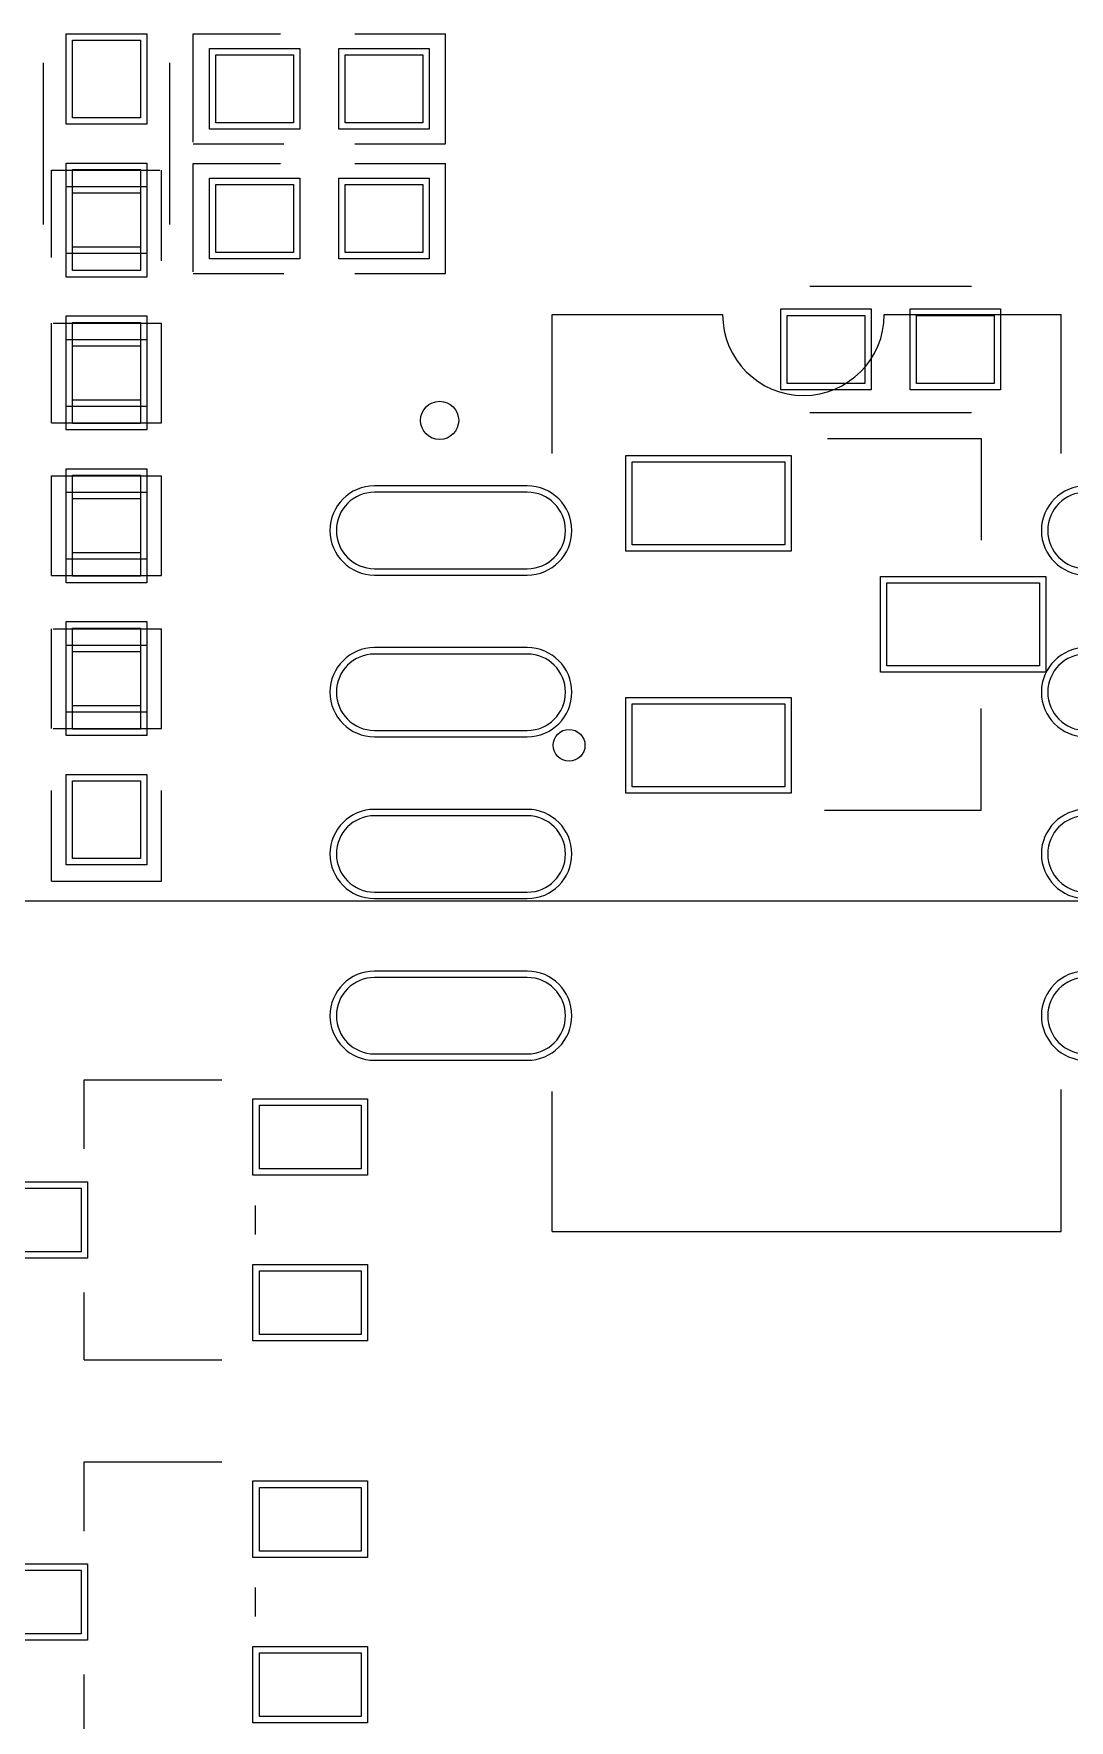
# Model space of a CAD drawing. Header units: inches. Extents: x -5 to 125, y -8 to 83.
# Drawn here: x 20.93 to 29.06, y 55.05 to 68.29 of the extents above; entities that cross this region are included whole.
import ezdxf

# ---------------------------------------------------------------- set-up
doc = ezdxf.new("R2010")
doc.units = ezdxf.units.IN
for name, color, linetype in [('Bottom Overlay', 54, 'Continuous'), ('Bottom Paste', 16, 'Continuous'), ('Bottom Solder', 6, 'Continuous'), ('Top Overlay', 2, 'Continuous'), ('Top Paste', 8, 'Continuous'), ('Top Solder', 216, 'Continuous')]:
    doc.layers.add(name, color=color, linetype=linetype)

# ---------------------------------------------------------------- blocks, each defined once
blk = doc.blocks.new('SOP8_1_27_7_2_4__2_65_94')
at = {"layer": 'Top Overlay'}
for p, q in [((-2, 2.51), (-2, 3.6)), ((-2, 3.6), (-0.66, 3.6)), ((0.61, 3.6), (2, 3.6)), ((2, 2.51), (2, 3.6)), ((-2, -3.6), (-2, -2.501)), ((2, -3.6), (2, -2.483)), ((-2, -3.6), (2, -3.6))]:
    blk.add_line(p, q, dxfattribs=at)
blk.add_circle((-2.883, 2.769), 0.15, dxfattribs=at)
blk.add_arc((-0.025, 3.6), 0.635, 180, 0, dxfattribs=at)
at = {"layer": 'Top Paste'}
for p, q in [((-2.194, 2.205), (-3.394, 2.205)), ((3.394, 2.205), (2.194, 2.205)), ((-3.394, 1.605), (-2.194, 1.605)), ((2.194, 1.605), (3.394, 1.605)), ((-2.194, 0.935), (-3.394, 0.935)), ((3.394, 0.935), (2.194, 0.935)), ((-3.394, 0.335), (-2.194, 0.335)), ((2.194, 0.335), (3.394, 0.335)), ((-2.194, -0.335), (-3.394, -0.335)), ((3.394, -0.335), (2.194, -0.335)), ((-3.394, -0.935), (-2.194, -0.935)), ((2.194, -0.935), (3.394, -0.935)), ((-2.194, -1.605), (-3.394, -1.605)), ((3.394, -1.605), (2.194, -1.605)), ((-3.394, -2.205), (-2.194, -2.205)), ((2.194, -2.205), (3.394, -2.205))]:
    blk.add_line(p, q, dxfattribs=at)
for centre, start, end in [((-3.394, 1.905), 90, 270), ((-2.194, 1.905), 270, 90), ((2.194, 1.905), 90, 270), ((3.394, 1.905), 270, 90), ((-3.394, 0.635), 90, 270), ((-2.194, 0.635), 270, 90), ((2.194, 0.635), 90, 270), ((3.394, 0.635), 270, 90), ((-3.394, -0.635), 90, 270), ((-2.194, -0.635), 270, 90), ((2.194, -0.635), 90, 270), ((3.394, -0.635), 270, 90), ((-3.394, -1.905), 90, 270), ((-2.194, -1.905), 270, 90), ((2.194, -1.905), 90, 270), ((3.394, -1.905), 270, 90)]:
    blk.add_arc(centre, 0.3, start, end, dxfattribs=at)
at = {"layer": 'Top Solder'}
for p, q in [((-2.194, 2.255), (-3.394, 2.255)), ((3.394, 2.255), (2.194, 2.255)), ((-3.394, 1.555), (-2.194, 1.555)), ((2.194, 1.555), (3.394, 1.555)), ((-2.194, 0.985), (-3.394, 0.985)), ((3.394, 0.985), (2.194, 0.985)), ((-3.394, 0.285), (-2.194, 0.285)), ((2.194, 0.285), (3.394, 0.285)), ((-2.194, -0.285), (-3.394, -0.285)), ((3.394, -0.285), (2.194, -0.285)), ((-3.394, -0.985), (-2.194, -0.985)), ((2.194, -0.985), (3.394, -0.985)), ((-2.194, -1.555), (-3.394, -1.555)), ((3.394, -1.555), (2.194, -1.555)), ((-3.394, -2.255), (-2.194, -2.255)), ((2.194, -2.255), (3.394, -2.255))]:
    blk.add_line(p, q, dxfattribs=at)
for centre, start, end in [((-3.394, 1.905), 90, 270), ((-2.194, 1.905), 270, 90), ((2.194, 1.905), 90, 270), ((3.394, 1.905), 270, 90), ((-3.394, 0.635), 90, 270), ((-2.194, 0.635), 270, 90), ((2.194, 0.635), 90, 270), ((3.394, 0.635), 270, 90), ((-3.394, -0.635), 90, 270), ((-2.194, -0.635), 270, 90), ((2.194, -0.635), 90, 270), ((3.394, -0.635), 270, 90), ((-3.394, -1.905), 90, 270), ((-2.194, -1.905), 270, 90), ((2.194, -1.905), 90, 270), ((3.394, -1.905), 270, 90)]:
    blk.add_arc(centre, 0.35, start, end, dxfattribs=at)
blk = doc.blocks.new('0402R_B_161')
at = {"layer": 'Bottom Overlay'}
for p, q in [((-0.991, -0.432), (-0.991, 0.432)), ((-0.279, 0.432), (-0.991, 0.432)), ((0.991, 0.432), (0.305, 0.432)), ((0.991, -0.419), (0.991, 0.432)), ((-0.279, -0.432), (-0.991, -0.432)), ((0.991, -0.432), (0.279, -0.432))]:
    blk.add_line(p, q, dxfattribs=at)
at = {"layer": 'Bottom Paste'}
for p, q in [((-0.813, -0.267), (-0.813, 0.267)), ((-0.813, 0.267), (-0.203, 0.267)), ((-0.203, 0.267), (-0.203, -0.267)), ((0.203, -0.267), (0.203, 0.267)), ((0.203, 0.267), (0.813, 0.267)), ((0.813, 0.267), (0.813, -0.267)), ((-0.203, -0.267), (-0.813, -0.267)), ((0.813, -0.267), (0.203, -0.267))]:
    blk.add_line(p, q, dxfattribs=at)
at = {"layer": 'Bottom Solder'}
for p, q in [((-0.863, -0.317), (-0.863, 0.317)), ((-0.863, 0.317), (-0.153, 0.317)), ((-0.153, 0.317), (-0.153, -0.317)), ((0.153, -0.317), (0.153, 0.317)), ((0.153, 0.317), (0.863, 0.317)), ((0.863, 0.317), (0.863, -0.317)), ((-0.153, -0.317), (-0.863, -0.317)), ((0.863, -0.317), (0.153, -0.317))]:
    blk.add_line(p, q, dxfattribs=at)
blk = doc.blocks.new('0402R_B_162')
at = {"layer": 'Bottom Overlay'}
for p, q in [((-0.991, 0.432), (-0.991, -0.432)), ((-0.991, 0.432), (-0.279, 0.432)), ((0.305, 0.432), (0.991, 0.432)), ((0.991, 0.432), (0.991, -0.419)), ((-0.991, -0.432), (-0.279, -0.432)), ((0.279, -0.432), (0.991, -0.432))]:
    blk.add_line(p, q, dxfattribs=at)
at = {"layer": 'Bottom Paste'}
for p, q in [((-0.813, -0.267), (-0.813, 0.267)), ((-0.813, 0.267), (-0.203, 0.267)), ((-0.203, 0.267), (-0.203, -0.267)), ((0.203, -0.267), (0.203, 0.267)), ((0.203, 0.267), (0.813, 0.267)), ((0.813, 0.267), (0.813, -0.267)), ((-0.203, -0.267), (-0.813, -0.267)), ((0.813, -0.267), (0.203, -0.267))]:
    blk.add_line(p, q, dxfattribs=at)
at = {"layer": 'Bottom Solder'}
for p, q in [((-0.863, -0.317), (-0.863, 0.317)), ((-0.863, 0.317), (-0.153, 0.317)), ((-0.153, 0.317), (-0.153, -0.317)), ((0.153, -0.317), (0.153, 0.317)), ((0.153, 0.317), (0.863, 0.317)), ((0.863, 0.317), (0.863, -0.317)), ((-0.153, -0.317), (-0.863, -0.317)), ((0.863, -0.317), (0.153, -0.317))]:
    blk.add_line(p, q, dxfattribs=at)
blk = doc.blocks.new('0402R_163')
at = {"layer": 'Top Overlay'}
for p, q in [((-0.991, 0.432), (-0.991, -0.432)), ((-0.991, 0.432), (-0.279, 0.432)), ((0.279, 0.432), (0.991, 0.432)), ((0.991, 0.419), (0.991, -0.432)), ((-0.991, -0.432), (-0.279, -0.432)), ((0.305, -0.432), (0.991, -0.432))]:
    blk.add_line(p, q, dxfattribs=at)
at = {"layer": 'Top Paste'}
for p, q in [((-0.813, -0.267), (-0.813, 0.267)), ((-0.813, 0.267), (-0.203, 0.267)), ((-0.203, 0.267), (-0.203, -0.267)), ((0.203, -0.267), (0.203, 0.267)), ((0.203, 0.267), (0.813, 0.267)), ((0.813, 0.267), (0.813, -0.267)), ((-0.203, -0.267), (-0.813, -0.267)), ((0.813, -0.267), (0.203, -0.267))]:
    blk.add_line(p, q, dxfattribs=at)
at = {"layer": 'Top Solder'}
for p, q in [((-0.863, -0.317), (-0.863, 0.317)), ((-0.863, 0.317), (-0.153, 0.317)), ((-0.153, 0.317), (-0.153, -0.317)), ((0.153, -0.317), (0.153, 0.317)), ((0.153, 0.317), (0.863, 0.317)), ((0.863, 0.317), (0.863, -0.317)), ((-0.153, -0.317), (-0.863, -0.317)), ((0.863, -0.317), (0.153, -0.317))]:
    blk.add_line(p, q, dxfattribs=at)
blk = doc.blocks.new('0402R_173')
at = {"layer": 'Top Overlay'}
for p, q in [((-0.991, 0.432), (-0.991, -0.432)), ((-0.279, 0.432), (-0.991, 0.432)), ((0.991, 0.432), (0.279, 0.432)), ((0.991, 0.419), (0.991, -0.432)), ((-0.279, -0.432), (-0.991, -0.432)), ((0.991, -0.432), (0.305, -0.432))]:
    blk.add_line(p, q, dxfattribs=at)
at = {"layer": 'Top Paste'}
for p, q in [((-0.813, -0.267), (-0.813, 0.267)), ((-0.813, 0.267), (-0.203, 0.267)), ((-0.203, 0.267), (-0.203, -0.267)), ((0.203, -0.267), (0.203, 0.267)), ((0.203, 0.267), (0.813, 0.267)), ((0.813, 0.267), (0.813, -0.267)), ((-0.203, -0.267), (-0.813, -0.267)), ((0.813, -0.267), (0.203, -0.267))]:
    blk.add_line(p, q, dxfattribs=at)
at = {"layer": 'Top Solder'}
for p, q in [((-0.863, -0.317), (-0.863, 0.317)), ((-0.863, 0.317), (-0.153, 0.317)), ((-0.153, 0.317), (-0.153, -0.317)), ((0.153, -0.317), (0.153, 0.317)), ((0.153, 0.317), (0.863, 0.317)), ((0.863, 0.317), (0.863, -0.317)), ((-0.153, -0.317), (-0.863, -0.317)), ((0.863, -0.317), (0.153, -0.317))]:
    blk.add_line(p, q, dxfattribs=at)
blk = doc.blocks.new('0402R_174')
at = {"layer": 'Top Overlay'}
for p, q in [((-0.991, 0.432), (-0.991, -0.432)), ((-0.279, 0.432), (-0.991, 0.432)), ((0.991, 0.432), (0.279, 0.432)), ((0.991, 0.419), (0.991, -0.432)), ((-0.279, -0.432), (-0.991, -0.432)), ((0.991, -0.432), (0.305, -0.432))]:
    blk.add_line(p, q, dxfattribs=at)
at = {"layer": 'Top Paste'}
for p, q in [((-0.813, -0.267), (-0.813, 0.267)), ((-0.813, 0.267), (-0.203, 0.267)), ((-0.203, 0.267), (-0.203, -0.267)), ((0.203, -0.267), (0.203, 0.267)), ((0.203, 0.267), (0.813, 0.267)), ((0.813, 0.267), (0.813, -0.267)), ((-0.203, -0.267), (-0.813, -0.267)), ((0.813, -0.267), (0.203, -0.267))]:
    blk.add_line(p, q, dxfattribs=at)
at = {"layer": 'Top Solder'}
for p, q in [((-0.863, -0.317), (-0.863, 0.317)), ((-0.863, 0.317), (-0.153, 0.317)), ((-0.153, 0.317), (-0.153, -0.317)), ((0.153, -0.317), (0.153, 0.317)), ((0.153, 0.317), (0.863, 0.317)), ((0.863, 0.317), (0.863, -0.317)), ((-0.153, -0.317), (-0.863, -0.317)), ((0.863, -0.317), (0.153, -0.317))]:
    blk.add_line(p, q, dxfattribs=at)
blk = doc.blocks.new('0402R_176')
at = {"layer": 'Top Overlay'}
for p, q in [((-0.991, 0.432), (-0.991, -0.432)), ((-0.991, 0.432), (-0.279, 0.432)), ((0.279, 0.432), (0.991, 0.432)), ((0.991, 0.419), (0.991, -0.432)), ((-0.991, -0.432), (-0.279, -0.432)), ((0.305, -0.432), (0.991, -0.432))]:
    blk.add_line(p, q, dxfattribs=at)
at = {"layer": 'Top Paste'}
for p, q in [((-0.813, -0.267), (-0.813, 0.267)), ((-0.813, 0.267), (-0.203, 0.267)), ((-0.203, 0.267), (-0.203, -0.267)), ((0.203, -0.267), (0.203, 0.267)), ((0.203, 0.267), (0.813, 0.267)), ((0.813, 0.267), (0.813, -0.267)), ((-0.203, -0.267), (-0.813, -0.267)), ((0.813, -0.267), (0.203, -0.267))]:
    blk.add_line(p, q, dxfattribs=at)
at = {"layer": 'Top Solder'}
for p, q in [((-0.863, -0.317), (-0.863, 0.317)), ((-0.863, 0.317), (-0.153, 0.317)), ((-0.153, 0.317), (-0.153, -0.317)), ((0.153, -0.317), (0.153, 0.317)), ((0.153, 0.317), (0.863, 0.317)), ((0.863, 0.317), (0.863, -0.317)), ((-0.153, -0.317), (-0.863, -0.317)), ((0.863, -0.317), (0.153, -0.317))]:
    blk.add_line(p, q, dxfattribs=at)
blk = doc.blocks.new('SOT_323_B_256')
at = {"layer": 'Bottom Overlay'}
for p, q in [((-1.1, 0.675), (-1.1, 0)), ((-1.1, 0.675), (-0.57, 0.675)), ((0.557, 0.675), (1.1, 0.675)), ((1.1, 0.675), (1.1, 0)), ((-1.1, 0), (-1.1, -0.406)), ((1.1, 0), (1.1, -0.406)), ((-0.114, -0.671), (0.114, -0.671))]:
    blk.add_line(p, q, dxfattribs=at)
at = {"layer": 'Bottom Paste'}
for p, q in [((-0.25, 0.7), (-0.25, 1.5)), ((-0.25, 1.5), (0.25, 1.5)), ((0.25, 1.5), (0.25, 0.7)), ((0.25, 0.7), (-0.25, 0.7)), ((-0.9, -1.5), (-0.9, -0.7)), ((-0.9, -0.7), (-0.4, -0.7)), ((-0.4, -0.7), (-0.4, -1.5)), ((0.4, -1.5), (0.4, -0.7)), ((0.4, -0.7), (0.9, -0.7)), ((0.9, -0.7), (0.9, -1.5)), ((-0.4, -1.5), (-0.9, -1.5)), ((0.9, -1.5), (0.4, -1.5))]:
    blk.add_line(p, q, dxfattribs=at)
at = {"layer": 'Bottom Solder'}
for p, q in [((-0.3, 0.65), (-0.3, 1.55)), ((-0.3, 1.55), (0.3, 1.55)), ((0.3, 1.55), (0.3, 0.65)), ((0.3, 0.65), (-0.3, 0.65)), ((-0.95, -1.55), (-0.95, -0.65)), ((-0.95, -0.65), (-0.35, -0.65)), ((-0.35, -0.65), (-0.35, -1.55)), ((0.35, -1.55), (0.35, -0.65)), ((0.35, -0.65), (0.95, -0.65)), ((0.95, -0.65), (0.95, -1.55)), ((-0.35, -1.55), (-0.95, -1.55)), ((0.95, -1.55), (0.35, -1.55))]:
    blk.add_line(p, q, dxfattribs=at)
blk = doc.blocks.new('SOT_323_B_258')
at = {"layer": 'Bottom Overlay'}
for p, q in [((-1.1, 0.675), (-1.1, 0)), ((-1.1, 0.675), (-0.57, 0.675)), ((0.557, 0.675), (1.1, 0.675)), ((1.1, 0.675), (1.1, 0)), ((-1.1, 0), (-1.1, -0.406)), ((1.1, 0), (1.1, -0.406)), ((-0.114, -0.671), (0.114, -0.671))]:
    blk.add_line(p, q, dxfattribs=at)
at = {"layer": 'Bottom Paste'}
for p, q in [((-0.25, 0.7), (-0.25, 1.5)), ((-0.25, 1.5), (0.25, 1.5)), ((0.25, 1.5), (0.25, 0.7)), ((0.25, 0.7), (-0.25, 0.7)), ((-0.9, -1.5), (-0.9, -0.7)), ((-0.9, -0.7), (-0.4, -0.7)), ((-0.4, -0.7), (-0.4, -1.5)), ((0.4, -1.5), (0.4, -0.7)), ((0.4, -0.7), (0.9, -0.7)), ((0.9, -0.7), (0.9, -1.5)), ((-0.4, -1.5), (-0.9, -1.5)), ((0.9, -1.5), (0.4, -1.5))]:
    blk.add_line(p, q, dxfattribs=at)
at = {"layer": 'Bottom Solder'}
for p, q in [((-0.3, 0.65), (-0.3, 1.55)), ((-0.3, 1.55), (0.3, 1.55)), ((0.3, 1.55), (0.3, 0.65)), ((0.3, 0.65), (-0.3, 0.65)), ((-0.95, -1.55), (-0.95, -0.65)), ((-0.95, -0.65), (-0.35, -0.65)), ((-0.35, -0.65), (-0.35, -1.55)), ((0.35, -1.55), (0.35, -0.65)), ((0.35, -0.65), (0.95, -0.65)), ((0.95, -0.65), (0.95, -1.55)), ((-0.35, -1.55), (-0.95, -1.55)), ((0.95, -1.55), (0.35, -1.55))]:
    blk.add_line(p, q, dxfattribs=at)
blk = doc.blocks.new('M_2_M_K___B_269')
at = {"layer": 'Bottom Overlay'}
blk.add_line((10.9, 79.75), (10.9, 3.75), dxfattribs=at)
blk = doc.blocks.new('SOT_233_N_B_338')
at = {"layer": 'Bottom Overlay'}
for p, q in [((-0.064, 1.46), (1.143, 1.46)), ((1.143, 1.46), (1.143, 0.66)), ((1.143, -1.46), (1.143, -0.66)), ((-0.089, -1.46), (1.143, -1.46))]:
    blk.add_line(p, q, dxfattribs=at)
blk.add_circle((-2.095, -0.95), 0.125, dxfattribs=at)
at = {"layer": 'Bottom Paste'}
for p, q in [((-1.6, 0.625), (-1.6, 1.275)), ((-1.6, 1.275), (-0.4, 1.275)), ((-0.4, 1.275), (-0.4, 0.625)), ((-0.4, 0.625), (-1.6, 0.625)), ((0.4, -0.325), (0.4, 0.325)), ((0.4, 0.325), (1.6, 0.325)), ((1.6, 0.325), (1.6, -0.325)), ((1.6, -0.325), (0.4, -0.325)), ((-1.6, -1.275), (-1.6, -0.625)), ((-1.6, -0.625), (-0.4, -0.625)), ((-0.4, -0.625), (-0.4, -1.275)), ((-0.4, -1.275), (-1.6, -1.275))]:
    blk.add_line(p, q, dxfattribs=at)
at = {"layer": 'Bottom Solder'}
for p, q in [((-1.65, 0.575), (-1.65, 1.325)), ((-1.65, 1.325), (-0.35, 1.325)), ((-0.35, 1.325), (-0.35, 0.575)), ((-0.35, 0.575), (-1.65, 0.575)), ((0.35, -0.375), (0.35, 0.375)), ((0.35, 0.375), (1.65, 0.375)), ((1.65, 0.375), (1.65, -0.375)), ((1.65, -0.375), (0.35, -0.375)), ((-1.65, -1.325), (-1.65, -0.575)), ((-1.65, -0.575), (-0.35, -0.575)), ((-0.35, -0.575), (-0.35, -1.325)), ((-0.35, -1.325), (-1.65, -1.325))]:
    blk.add_line(p, q, dxfattribs=at)
blk = doc.blocks.new('0402C_403')
at = {"layer": 'Top Overlay'}
for p, q in [((-0.635, 0.495), (0.635, 0.495)), ((0.635, -0.495), (-0.635, -0.495))]:
    blk.add_line(p, q, dxfattribs=at)
at = {"layer": 'Top Paste'}
for p, q in [((-0.813, -0.267), (-0.813, 0.267)), ((-0.813, 0.267), (-0.203, 0.267)), ((-0.203, 0.267), (-0.203, -0.267)), ((0.203, -0.267), (0.203, 0.267)), ((0.203, 0.267), (0.813, 0.267)), ((0.813, 0.267), (0.813, -0.267)), ((-0.203, -0.267), (-0.813, -0.267)), ((0.813, -0.267), (0.203, -0.267))]:
    blk.add_line(p, q, dxfattribs=at)
at = {"layer": 'Top Solder'}
for p, q in [((-0.863, -0.317), (-0.863, 0.317)), ((-0.863, 0.317), (-0.153, 0.317)), ((-0.153, 0.317), (-0.153, -0.317)), ((0.153, -0.317), (0.153, 0.317)), ((0.153, 0.317), (0.863, 0.317)), ((0.863, 0.317), (0.863, -0.317)), ((-0.153, -0.317), (-0.863, -0.317)), ((0.863, -0.317), (0.153, -0.317))]:
    blk.add_line(p, q, dxfattribs=at)
blk = doc.blocks.new('0402C_B_439')
at = {"layer": 'Bottom Overlay'}
for p, q in [((0.635, 0.495), (-0.635, 0.495)), ((0.635, -0.495), (-0.635, -0.495))]:
    blk.add_line(p, q, dxfattribs=at)
at = {"layer": 'Bottom Paste'}
for p, q in [((-0.813, -0.267), (-0.813, 0.267)), ((-0.813, 0.267), (-0.203, 0.267)), ((-0.203, 0.267), (-0.203, -0.267)), ((0.203, -0.267), (0.203, 0.267)), ((0.203, 0.267), (0.813, 0.267)), ((0.813, 0.267), (0.813, -0.267)), ((-0.203, -0.267), (-0.813, -0.267)), ((0.813, -0.267), (0.203, -0.267))]:
    blk.add_line(p, q, dxfattribs=at)
at = {"layer": 'Bottom Solder'}
for p, q in [((-0.863, -0.317), (-0.863, 0.317)), ((-0.863, 0.317), (-0.153, 0.317)), ((-0.153, 0.317), (-0.153, -0.317)), ((0.153, -0.317), (0.153, 0.317)), ((0.153, 0.317), (0.863, 0.317)), ((0.863, 0.317), (0.863, -0.317)), ((-0.153, -0.317), (-0.863, -0.317)), ((0.863, -0.317), (0.153, -0.317))]:
    blk.add_line(p, q, dxfattribs=at)

msp = doc.modelspace()

# ---------------------------------------------------------------- block references
for name, p, rotation in [('0402C_403', (21.501, 67.426), 270), ('0402R_174', (23.173, 67.857), 180), ('0402R_173', (23.172, 66.839), 180), ('0402R_B_162', (21.501, 66.226), 90), ('0402C_B_439', (27.661, 65.811), 180), ('0402R_176', (21.501, 65.026), 90), ('0402R_B_161', (21.501, 63.826), 270), ('0402R_163', (21.501, 62.626), 90), ('M_2_M_K___B_269', (94.075, 50.58), 90), ('SOT_323_B_256', (22.001, 58.976), 90), ('SOT_323_B_258', (22.001, 55.976), 90)]:
    msp.add_blockref(name, p, dxfattribs=dict(rotation=rotation))
for name, p in [('SOP8_1_27_7_2_4__2_65_94', (27, 62.484)), ('SOT_233_N_B_338', (27.229, 63.652))]:
    msp.add_blockref(name, p)

doc.saveas('drawing.dxf')
